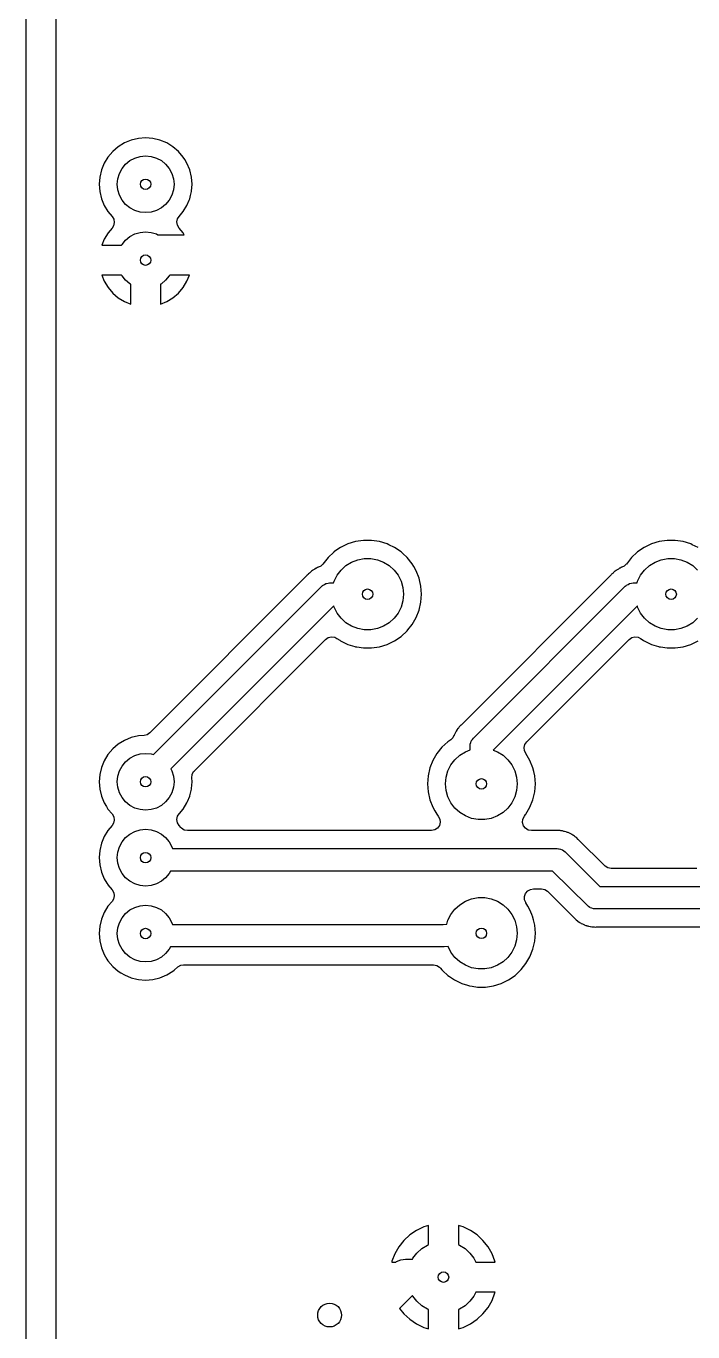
# Model space of a CAD drawing. Extents: x 0.79 to 9.84, y -6.5 to -0.79.
# Drawn here: x 0.787 to 1.666, y -3.56 to -1.839 of the extents above; entities that cross this region are included whole.
import ezdxf

# ---------------------------------------------------------------- set-up
doc = ezdxf.new("R2010")
doc.units = 0
doc.header["$MEASUREMENT"] = 0
doc.layers.add('BLACK', color=7, linetype='CONTINUOUS')

msp = doc.modelspace()

# ---------------------------------------------------------------- linework, layer by layer
at = {"layer": 'BLACK', "linetype": 'CONTINUOUS'}
for p, q in [((0.7874, -6.4961), (0.7874, -0.7874)), ((0.8268, -1.9374), (0.8268, -1.6874)), ((0.8268, -2.0472), (0.8268, -1.9374)), ((0.9171, -1.9927), (0.9089, -1.9977)), ((0.926, -1.989), (0.9171, -1.9927)), ((0.9353, -1.9868), (0.926, -1.989)), ((0.926, -1.989), (0.926, -1.989)), ((0.9449, -1.986), (0.9353, -1.9868)), ((0.9353, -1.9868), (0.9353, -1.9868)), ((0.9545, -1.9868), (0.9449, -1.986)), ((0.9449, -1.986), (0.9449, -1.986)), ((0.9638, -1.989), (0.9545, -1.9868)), ((0.9545, -1.9868), (0.9545, -1.9868)), ((0.9727, -1.9927), (0.9638, -1.989)), ((0.9794, -1.9968), (0.9727, -1.9927)), ((0.8953, -2.0113), (0.8903, -2.0194)), ((0.9016, -2.0039), (0.8953, -2.0113)), ((0.9089, -1.9977), (0.9016, -2.0039)), ((0.9241, -2.0161), (0.9306, -2.0127)), ((0.9306, -2.0127), (0.9376, -2.0106)), ((0.9376, -2.0106), (0.9449, -2.0098)), ((0.9449, -2.0098), (0.9522, -2.0106)), ((0.9522, -2.0106), (0.9592, -2.0127)), ((0.9592, -2.0127), (0.9657, -2.0161)), ((0.9809, -1.9977), (0.9794, -1.9968)), ((0.9882, -2.0039), (0.9809, -1.9977)), ((0.9944, -2.0113), (0.9882, -2.0039)), ((0.9965, -2.0147), (0.9944, -2.0113)), ((0.8866, -2.0283), (0.8844, -2.0377)), ((0.8903, -2.0194), (0.8866, -2.0283)), ((0.8866, -2.0283), (0.8866, -2.0283)), ((0.9103, -2.0329), (0.9138, -2.0265)), ((0.9138, -2.0265), (0.9184, -2.0208)), ((0.9184, -2.0208), (0.9241, -2.0161)), ((0.9657, -2.0161), (0.9713, -2.0208)), ((0.9713, -2.0208), (0.976, -2.0265)), ((0.976, -2.0265), (0.9794, -2.0329)), ((0.9994, -2.0194), (0.9965, -2.0147)), ((1.0031, -2.0283), (0.9994, -2.0194)), ((1.0054, -2.0377), (1.0031, -2.0283)), ((1.0031, -2.0283), (1.0031, -2.0283)), ((0.8268, -2.1669), (0.8268, -2.0472)), ((0.8844, -2.0377), (0.8836, -2.0472)), ((0.8836, -2.0472), (0.8836, -2.0472)), ((0.8836, -2.0472), (0.8844, -2.0568)), ((0.8844, -2.0377), (0.8844, -2.0377)), ((0.9075, -2.0472), (0.9082, -2.0399)), ((0.9082, -2.0545), (0.9075, -2.0472)), ((0.9082, -2.0399), (0.9103, -2.0329)), ((0.9794, -2.0329), (0.9816, -2.0399)), ((0.9816, -2.0399), (0.9823, -2.0472)), ((0.9823, -2.0472), (0.9816, -2.0545)), ((1.0061, -2.0472), (1.0054, -2.0377)), ((1.0054, -2.0377), (1.0054, -2.0377)), ((1.0054, -2.0562), (1.0061, -2.0472)), ((1.0061, -2.0472), (1.0061, -2.0472)), ((0.8844, -2.0568), (0.8844, -2.0568)), ((0.8844, -2.0568), (0.8866, -2.0662)), ((0.9103, -2.0616), (0.9082, -2.0545)), ((0.9138, -2.068), (0.9103, -2.0616)), ((0.9794, -2.0616), (0.976, -2.068)), ((0.9816, -2.0545), (0.9794, -2.0616)), ((1.0031, -2.0662), (1.0041, -2.062)), ((1.0041, -2.062), (1.0054, -2.0568)), ((1.0054, -2.0568), (1.0054, -2.0562)), ((0.8866, -2.0662), (0.8866, -2.0662)), ((0.8866, -2.0662), (0.8903, -2.075)), ((0.8903, -2.075), (0.8953, -2.0832)), ((0.9184, -2.0737), (0.9138, -2.068)), ((0.9241, -2.0783), (0.9184, -2.0737)), ((0.9306, -2.0818), (0.9241, -2.0783)), ((0.9376, -2.0839), (0.9306, -2.0818)), ((0.9592, -2.0818), (0.9522, -2.0839)), ((0.9657, -2.0783), (0.9592, -2.0818)), ((0.9713, -2.0737), (0.9657, -2.0783)), ((0.976, -2.068), (0.9713, -2.0737)), ((0.9944, -2.0832), (0.9994, -2.075)), ((0.9994, -2.075), (1.0023, -2.0681)), ((1.0023, -2.0681), (1.0031, -2.0662)), ((1.0031, -2.0662), (1.0031, -2.0662)), ((0.8953, -2.0832), (0.8953, -2.0832)), ((0.8953, -2.0832), (0.9008, -2.0896)), ((0.9008, -2.0896), (0.9029, -2.0934)), ((0.9036, -2.0976), (0.9027, -2.1019)), ((0.9029, -2.0934), (0.9036, -2.0976)), ((0.9449, -2.0846), (0.9376, -2.0839)), ((0.9522, -2.0839), (0.9449, -2.0846)), ((0.9862, -2.0969), (0.9871, -2.0927)), ((0.9868, -2.1012), (0.9862, -2.0969)), ((0.9871, -2.0927), (0.989, -2.0896)), ((0.989, -2.0896), (0.9909, -2.0874)), ((0.9909, -2.0874), (0.9944, -2.0832)), ((0.8954, -2.1113), (0.8903, -2.1195)), ((0.9008, -2.1049), (0.8954, -2.1113)), ((0.9027, -2.1019), (0.9008, -2.1049)), ((0.9184, -2.1208), (0.9241, -2.1161)), ((0.9241, -2.1161), (0.9306, -2.1127)), ((0.9306, -2.1127), (0.9376, -2.1106)), ((0.9376, -2.1106), (0.9449, -2.1098)), ((0.9449, -2.1098), (0.9522, -2.1106)), ((0.9522, -2.1106), (0.9592, -2.1127)), ((0.9592, -2.1127), (0.9612, -2.1138)), ((0.9612, -2.1138), (0.9959, -2.1138)), ((0.989, -2.1049), (0.9868, -2.1012)), ((0.9944, -2.1113), (0.989, -2.1049)), ((0.9959, -2.1138), (0.9944, -2.1113)), ((0.8903, -2.1195), (0.887, -2.1276)), ((0.887, -2.1276), (0.9132, -2.1276)), ((0.8903, -2.1195), (0.8903, -2.1195)), ((0.9132, -2.1276), (0.9138, -2.1265)), ((0.9138, -2.1265), (0.9184, -2.1208)), ((0.8268, -2.3374), (0.8268, -2.1669)), ((0.9132, -2.1669), (0.887, -2.1669)), ((0.887, -2.1669), (0.8903, -2.175)), ((0.9138, -2.168), (0.9132, -2.1669)), ((0.9184, -2.1737), (0.9138, -2.168)), ((0.976, -2.168), (0.9713, -2.1737)), ((0.9766, -2.1669), (0.976, -2.168)), ((1.0028, -2.1669), (0.9766, -2.1669)), ((0.9994, -2.175), (1.0028, -2.1669)), ((0.8903, -2.175), (0.8903, -2.175)), ((0.8903, -2.175), (0.8954, -2.1832)), ((0.8954, -2.1832), (0.9016, -2.1905)), ((0.9241, -2.1783), (0.9184, -2.1737)), ((0.9252, -2.1789), (0.9241, -2.1783)), ((0.9252, -2.2051), (0.9252, -2.1789)), ((0.9657, -2.1783), (0.9646, -2.1789)), ((0.9646, -2.1789), (0.9646, -2.2051)), ((0.9713, -2.1737), (0.9657, -2.1783)), ((0.9882, -2.1905), (0.9944, -2.1832)), ((0.9944, -2.1832), (0.9994, -2.175)), ((0.9994, -2.175), (0.9994, -2.175)), ((0.9016, -2.1905), (0.9016, -2.1905)), ((0.9016, -2.1905), (0.9089, -2.1968)), ((0.9089, -2.1968), (0.9171, -2.2018)), ((0.9171, -2.2018), (0.9171, -2.2018)), ((0.9171, -2.2018), (0.9252, -2.2051)), ((0.9646, -2.2051), (0.9727, -2.2018)), ((0.9727, -2.2018), (0.9809, -2.1968)), ((0.9727, -2.2018), (0.9727, -2.2018)), ((0.9809, -2.1968), (0.9882, -2.1905)), ((0.9882, -2.1905), (0.9882, -2.1905)), ((0.8268, -3.0346), (0.8268, -2.3374)), ((1.2019, -2.5258), (1.1931, -2.5318)), ((1.2114, -2.5212), (1.2019, -2.5258)), ((1.2019, -2.5258), (1.2019, -2.5258)), ((1.2216, -2.5181), (1.2114, -2.5212)), ((1.2114, -2.5212), (1.2114, -2.5212)), ((1.2321, -2.5165), (1.2216, -2.5181)), ((1.2216, -2.5181), (1.2216, -2.5181)), ((1.2427, -2.5165), (1.2321, -2.5165)), ((1.2321, -2.5165), (1.2321, -2.5165)), ((1.2532, -2.5181), (1.2427, -2.5165)), ((1.2427, -2.5165), (1.2427, -2.5165)), ((1.2634, -2.5212), (1.2532, -2.5181)), ((1.2532, -2.5181), (1.2532, -2.5181)), ((1.2653, -2.5222), (1.2634, -2.5212)), ((1.2634, -2.5212), (1.2634, -2.5212)), ((1.2634, -2.5212), (1.2634, -2.5212)), ((1.2634, -2.5212), (1.2634, -2.5212)), ((1.2729, -2.5258), (1.2653, -2.5222)), ((1.2817, -2.5318), (1.2729, -2.5258)), ((1.6019, -2.5258), (1.5931, -2.5318)), ((1.6114, -2.5212), (1.6019, -2.5258)), ((1.6019, -2.5258), (1.6019, -2.5258)), ((1.6216, -2.5181), (1.6114, -2.5212)), ((1.6114, -2.5212), (1.6114, -2.5212)), ((1.6321, -2.5165), (1.6216, -2.5181)), ((1.6216, -2.5181), (1.6216, -2.5181)), ((1.6427, -2.5165), (1.6321, -2.5165)), ((1.6321, -2.5165), (1.6321, -2.5165)), ((1.6532, -2.5181), (1.6427, -2.5165)), ((1.6427, -2.5165), (1.6427, -2.5165)), ((1.6634, -2.5212), (1.6532, -2.5181)), ((1.6532, -2.5181), (1.6532, -2.5181)), ((1.6653, -2.5222), (1.6634, -2.5212)), ((1.6634, -2.5212), (1.6634, -2.5212)), ((1.6634, -2.5212), (1.6634, -2.5212)), ((1.6634, -2.5212), (1.6634, -2.5212)), ((1.6729, -2.5258), (1.6653, -2.5222)), ((1.1853, -2.5391), (1.1784, -2.5477)), ((1.1928, -2.5321), (1.1853, -2.5391)), ((1.1931, -2.5318), (1.1928, -2.5321)), ((1.1931, -2.5318), (1.1931, -2.5318)), ((1.1931, -2.5318), (1.1931, -2.5318)), ((1.2089, -2.5497), (1.2163, -2.5451)), ((1.2163, -2.5451), (1.2245, -2.542)), ((1.2245, -2.542), (1.233, -2.5404)), ((1.233, -2.5404), (1.2418, -2.5404)), ((1.2418, -2.5404), (1.2503, -2.542)), ((1.2503, -2.542), (1.2585, -2.5451)), ((1.2585, -2.5451), (1.2659, -2.5497)), ((1.2837, -2.5337), (1.2817, -2.5318)), ((1.2817, -2.5318), (1.2817, -2.5318)), ((1.2895, -2.5391), (1.2837, -2.5337)), ((1.2961, -2.5474), (1.2895, -2.5391)), ((1.5853, -2.5391), (1.5784, -2.5477)), ((1.5928, -2.5321), (1.5853, -2.5391)), ((1.5931, -2.5318), (1.5928, -2.5321)), ((1.5931, -2.5318), (1.5931, -2.5318)), ((1.5931, -2.5318), (1.5931, -2.5318)), ((1.6089, -2.5497), (1.6163, -2.5451)), ((1.6163, -2.5451), (1.6245, -2.542)), ((1.6245, -2.542), (1.633, -2.5404)), ((1.633, -2.5404), (1.6418, -2.5404)), ((1.6418, -2.5404), (1.6503, -2.542)), ((1.6503, -2.542), (1.6585, -2.5451)), ((1.6585, -2.5451), (1.6659, -2.5497)), ((1.158, -2.5625), (0.9503, -2.7702)), ((1.159, -2.5614), (1.158, -2.5625)), ((1.1594, -2.5608), (1.159, -2.5614)), ((1.1609, -2.5595), (1.1594, -2.5608)), ((1.1594, -2.5608), (1.1594, -2.5608)), ((1.1616, -2.5589), (1.1609, -2.5595)), ((1.163, -2.5575), (1.1616, -2.5589)), ((1.1636, -2.5571), (1.163, -2.5575)), ((1.1648, -2.5562), (1.1636, -2.5571)), ((1.1653, -2.5557), (1.1648, -2.5562)), ((1.1671, -2.5547), (1.1653, -2.5557)), ((1.1653, -2.5557), (1.1653, -2.5557)), ((1.1679, -2.5543), (1.1671, -2.5547)), ((1.1695, -2.5532), (1.1679, -2.5543)), ((1.1702, -2.5529), (1.1695, -2.5532)), ((1.1695, -2.5532), (1.1695, -2.5532)), ((1.1715, -2.5523), (1.1702, -2.5529)), ((1.1722, -2.5519), (1.1715, -2.5523)), ((1.1726, -2.5518), (1.1722, -2.5519)), ((1.1722, -2.5519), (1.1722, -2.5519)), ((1.1757, -2.5503), (1.1726, -2.5518)), ((1.1783, -2.5477), (1.1757, -2.5503)), ((1.1784, -2.5477), (1.1783, -2.5477)), ((1.1933, -2.5703), (1.1972, -2.5625)), ((1.1972, -2.5625), (1.2025, -2.5556)), ((1.2025, -2.5556), (1.2089, -2.5497)), ((1.2659, -2.5497), (1.2723, -2.5556)), ((1.2723, -2.5556), (1.2776, -2.5625)), ((1.2776, -2.5625), (1.2815, -2.5703)), ((1.2983, -2.551), (1.2961, -2.5474)), ((1.2961, -2.5474), (1.2961, -2.5474)), ((1.2961, -2.5474), (1.2961, -2.5474)), ((1.3014, -2.5566), (1.2983, -2.551)), ((1.3053, -2.5664), (1.3014, -2.5566)), ((1.3014, -2.5566), (1.3014, -2.5566)), ((1.558, -2.5625), (1.3607, -2.7598)), ((1.559, -2.5614), (1.558, -2.5625)), ((1.5594, -2.5608), (1.559, -2.5614)), ((1.5609, -2.5595), (1.5594, -2.5608)), ((1.5594, -2.5608), (1.5594, -2.5608)), ((1.5616, -2.5589), (1.5609, -2.5595)), ((1.563, -2.5575), (1.5616, -2.5589)), ((1.5636, -2.5571), (1.563, -2.5575)), ((1.563, -2.5575), (1.563, -2.5575)), ((1.5648, -2.5562), (1.5636, -2.5571)), ((1.5653, -2.5557), (1.5648, -2.5562)), ((1.5671, -2.5547), (1.5653, -2.5557)), ((1.5679, -2.5543), (1.5671, -2.5547)), ((1.5695, -2.5532), (1.5679, -2.5543)), ((1.5702, -2.5529), (1.5695, -2.5532)), ((1.5715, -2.5523), (1.5702, -2.5529)), ((1.5722, -2.5519), (1.5715, -2.5523)), ((1.5726, -2.5518), (1.5722, -2.5519)), ((1.5722, -2.5519), (1.5722, -2.5519)), ((1.5757, -2.5503), (1.5726, -2.5518)), ((1.5783, -2.5477), (1.5757, -2.5503)), ((1.5784, -2.5477), (1.5783, -2.5477)), ((1.5933, -2.5703), (1.5972, -2.5625)), ((1.5972, -2.5625), (1.6025, -2.5556)), ((1.6025, -2.5556), (1.6089, -2.5497)), ((1.6659, -2.5497), (1.6723, -2.5556)), ((0.9551, -2.7988), (1.177, -2.577)), ((1.177, -2.577), (1.1781, -2.576)), ((1.1781, -2.576), (1.1783, -2.5758)), ((1.1783, -2.5758), (1.1785, -2.5757)), ((1.1785, -2.5757), (1.1788, -2.5754)), ((1.1788, -2.5754), (1.1807, -2.5745)), ((1.1807, -2.5745), (1.1826, -2.5734)), ((1.1826, -2.5734), (1.1829, -2.5734)), ((1.1829, -2.5734), (1.1832, -2.5733)), ((1.1832, -2.5733), (1.1853, -2.573)), ((1.1853, -2.573), (1.1874, -2.5726)), ((1.1874, -2.5726), (1.1927, -2.5726)), ((1.1927, -2.5726), (1.1933, -2.5703)), ((1.2815, -2.5703), (1.2838, -2.5787)), ((1.2838, -2.5787), (1.2846, -2.5874)), ((1.3058, -2.5687), (1.3053, -2.5664)), ((1.3077, -2.5768), (1.3058, -2.5687)), ((1.3085, -2.5874), (1.3077, -2.5768)), ((1.377, -2.777), (1.577, -2.577)), ((1.577, -2.577), (1.5781, -2.576)), ((1.5781, -2.576), (1.5783, -2.5758)), ((1.5783, -2.5758), (1.5785, -2.5757)), ((1.5785, -2.5757), (1.5788, -2.5754)), ((1.5788, -2.5754), (1.5807, -2.5745)), ((1.5807, -2.5745), (1.5826, -2.5734)), ((1.5826, -2.5734), (1.5829, -2.5734)), ((1.5829, -2.5734), (1.5832, -2.5733)), ((1.5832, -2.5733), (1.5853, -2.573)), ((1.5853, -2.573), (1.5874, -2.5726)), ((1.5874, -2.5726), (1.5927, -2.5726)), ((1.5927, -2.5726), (1.5933, -2.5703)), ((1.2838, -2.5961), (1.2815, -2.6045)), ((1.2846, -2.5874), (1.2838, -2.5961)), ((1.3053, -2.6084), (1.3077, -2.598)), ((1.3077, -2.598), (1.3085, -2.5874)), ((1.1929, -2.6028), (0.978, -2.8177)), ((1.1933, -2.6045), (1.1929, -2.6028)), ((1.1972, -2.6123), (1.1933, -2.6045)), ((1.2025, -2.6192), (1.1972, -2.6123)), ((1.2776, -2.6123), (1.2723, -2.6192)), ((1.2815, -2.6045), (1.2776, -2.6123)), ((1.3014, -2.6182), (1.3053, -2.6084)), ((1.5929, -2.6028), (1.4028, -2.7929)), ((1.5933, -2.6045), (1.5929, -2.6028)), ((1.5972, -2.6123), (1.5933, -2.6045)), ((1.6025, -2.6192), (1.5972, -2.6123)), ((1.2089, -2.6251), (1.2025, -2.6192)), ((1.2163, -2.6297), (1.2089, -2.6251)), ((1.2245, -2.6328), (1.2163, -2.6297)), ((1.2585, -2.6297), (1.2503, -2.6328)), ((1.2659, -2.6251), (1.2585, -2.6297)), ((1.2723, -2.6192), (1.2659, -2.6251)), ((1.2906, -2.6344), (1.2961, -2.6274)), ((1.2961, -2.6274), (1.3014, -2.6182)), ((1.2961, -2.6274), (1.2961, -2.6274)), ((1.2961, -2.6274), (1.2961, -2.6274)), ((1.6089, -2.6251), (1.6025, -2.6192)), ((1.6163, -2.6297), (1.6089, -2.6251)), ((1.6245, -2.6328), (1.6163, -2.6297)), ((1.6585, -2.6297), (1.6503, -2.6328)), ((1.6659, -2.6251), (1.6585, -2.6297)), ((1.6723, -2.6192), (1.6659, -2.6251)), ((1.0091, -2.82), (1.1821, -2.6471)), ((1.1821, -2.6471), (1.1856, -2.6446)), ((1.1856, -2.6446), (1.1898, -2.6436)), ((1.1898, -2.6436), (1.1941, -2.6442)), ((1.1941, -2.6442), (1.197, -2.6457)), ((1.197, -2.6457), (1.2007, -2.6482)), ((1.2007, -2.6482), (1.2019, -2.649)), ((1.2019, -2.649), (1.2114, -2.6536)), ((1.233, -2.6344), (1.2245, -2.6328)), ((1.2418, -2.6344), (1.233, -2.6344)), ((1.2503, -2.6328), (1.2418, -2.6344)), ((1.2634, -2.6536), (1.2729, -2.649)), ((1.2729, -2.649), (1.2817, -2.643)), ((1.2817, -2.643), (1.2895, -2.6358)), ((1.2895, -2.6358), (1.2906, -2.6344)), ((1.4472, -2.7819), (1.5821, -2.6471)), ((1.5821, -2.6471), (1.5856, -2.6446)), ((1.5856, -2.6446), (1.5898, -2.6436)), ((1.5898, -2.6436), (1.5941, -2.6442)), ((1.5941, -2.6442), (1.597, -2.6457)), ((1.597, -2.6457), (1.6007, -2.6482)), ((1.6007, -2.6482), (1.6019, -2.649)), ((1.6019, -2.649), (1.6114, -2.6536)), ((1.633, -2.6344), (1.6245, -2.6328)), ((1.6418, -2.6344), (1.633, -2.6344)), ((1.6503, -2.6328), (1.6418, -2.6344)), ((1.6634, -2.6536), (1.6729, -2.649)), ((1.2114, -2.6536), (1.2114, -2.6536)), ((1.2114, -2.6536), (1.2114, -2.6536)), ((1.2114, -2.6536), (1.2207, -2.6564)), ((1.2207, -2.6564), (1.2216, -2.6567)), ((1.2216, -2.6567), (1.2216, -2.6567)), ((1.2216, -2.6567), (1.2216, -2.6567)), ((1.2216, -2.6567), (1.2233, -2.657)), ((1.2233, -2.657), (1.2321, -2.6583)), ((1.2321, -2.6583), (1.2321, -2.6583)), ((1.2321, -2.6583), (1.2321, -2.6583)), ((1.2321, -2.6583), (1.2427, -2.6583)), ((1.2427, -2.6583), (1.2532, -2.6567)), ((1.2427, -2.6583), (1.2427, -2.6583)), ((1.2532, -2.6567), (1.2634, -2.6536)), ((1.6114, -2.6536), (1.6114, -2.6536)), ((1.6114, -2.6536), (1.6114, -2.6536)), ((1.6114, -2.6536), (1.6207, -2.6564)), ((1.6207, -2.6564), (1.6216, -2.6567)), ((1.6216, -2.6567), (1.6216, -2.6567)), ((1.6216, -2.6567), (1.6216, -2.6567)), ((1.6216, -2.6567), (1.6233, -2.657)), ((1.6233, -2.657), (1.6321, -2.6583)), ((1.6321, -2.6583), (1.6321, -2.6583)), ((1.6321, -2.6583), (1.6321, -2.6583)), ((1.6321, -2.6583), (1.6427, -2.6583)), ((1.6427, -2.6583), (1.6532, -2.6567)), ((1.6427, -2.6583), (1.6427, -2.6583)), ((1.6532, -2.6567), (1.6634, -2.6536)), ((0.9503, -2.7702), (0.9468, -2.7726)), ((1.3536, -2.7687), (1.3529, -2.7705)), ((1.3541, -2.7681), (1.3536, -2.7687)), ((1.3536, -2.7687), (1.3536, -2.7687)), ((1.3548, -2.7668), (1.3541, -2.7681)), ((1.3552, -2.7662), (1.3548, -2.7668)), ((1.3564, -2.7646), (1.3552, -2.7662)), ((1.3552, -2.7662), (1.3552, -2.7662)), ((1.357, -2.7639), (1.3564, -2.7646)), ((1.3581, -2.7623), (1.357, -2.7639)), ((1.3605, -2.76), (1.3581, -2.7623)), ((1.3607, -2.7598), (1.3605, -2.76)), ((0.9089, -2.7851), (0.9016, -2.7913)), ((0.9171, -2.7801), (0.9089, -2.7851)), ((0.926, -2.7764), (0.9171, -2.7801)), ((0.9353, -2.7742), (0.926, -2.7764)), ((0.926, -2.7764), (0.926, -2.7764)), ((0.9429, -2.7736), (0.9353, -2.7742)), ((0.9353, -2.7742), (0.9353, -2.7742)), ((0.9468, -2.7726), (0.9429, -2.7736)), ((1.3431, -2.7818), (1.3353, -2.7891)), ((1.347, -2.7792), (1.3431, -2.7818)), ((1.3497, -2.7765), (1.347, -2.7792)), ((1.3512, -2.7736), (1.3497, -2.7765)), ((1.3513, -2.7736), (1.3512, -2.7736)), ((1.3516, -2.7731), (1.3513, -2.7736)), ((1.3525, -2.7713), (1.3516, -2.7731)), ((1.3529, -2.7705), (1.3525, -2.7713)), ((1.3726, -2.7874), (1.3728, -2.7859)), ((1.3726, -2.7927), (1.3726, -2.7874)), ((1.3728, -2.785), (1.3735, -2.783)), ((1.3728, -2.7854), (1.3728, -2.785)), ((1.3728, -2.7856), (1.3728, -2.7854)), ((1.3728, -2.7859), (1.3728, -2.7856)), ((1.3735, -2.783), (1.3741, -2.7809)), ((1.3741, -2.7809), (1.3743, -2.7807)), ((1.3743, -2.7807), (1.3744, -2.7804)), ((1.3744, -2.7804), (1.3757, -2.7787)), ((1.3757, -2.7787), (1.377, -2.777)), ((1.4438, -2.7895), (1.4448, -2.7853)), ((1.4448, -2.7853), (1.4472, -2.7819)), ((0.8953, -2.7987), (0.8903, -2.8068)), ((0.9016, -2.7913), (0.8953, -2.7987)), ((0.9184, -2.8082), (0.9241, -2.8035)), ((0.9241, -2.8035), (0.9306, -2.8001)), ((0.9306, -2.8001), (0.9376, -2.798)), ((0.9376, -2.798), (0.9449, -2.7972)), ((0.9449, -2.7972), (0.9522, -2.798)), ((0.9522, -2.798), (0.9551, -2.7988)), ((1.3287, -2.7974), (1.3234, -2.8066)), ((1.3353, -2.7891), (1.3287, -2.7974)), ((1.3525, -2.8056), (1.3589, -2.7997)), ((1.3589, -2.7997), (1.3663, -2.7951)), ((1.3663, -2.7951), (1.3726, -2.7927)), ((1.4028, -2.7929), (1.4085, -2.7951)), ((1.4085, -2.7951), (1.4159, -2.7997)), ((1.4159, -2.7997), (1.4223, -2.8056)), ((1.4443, -2.7938), (1.4438, -2.7895)), ((1.446, -2.7969), (1.4443, -2.7938)), ((1.4459, -2.797), (1.446, -2.7969)), ((1.4461, -2.7974), (1.4459, -2.797)), ((1.4514, -2.8066), (1.4461, -2.7974)), ((0.8866, -2.8157), (0.8844, -2.8251)), ((0.8903, -2.8068), (0.8866, -2.8157)), ((0.8866, -2.8157), (0.8866, -2.8157)), ((0.9082, -2.8273), (0.9103, -2.8203)), ((0.9103, -2.8203), (0.9138, -2.8139)), ((0.9138, -2.8139), (0.9184, -2.8082)), ((0.978, -2.8177), (0.9794, -2.8203)), ((0.9794, -2.8203), (0.9816, -2.8273)), ((1.0061, -2.825), (1.0081, -2.8211)), ((1.0081, -2.8211), (1.0091, -2.82)), ((1.3195, -2.8164), (1.3171, -2.8268)), ((1.3234, -2.8066), (1.3195, -2.8164)), ((1.3234, -2.8066), (1.3234, -2.8066)), ((1.341, -2.8287), (1.3433, -2.8203)), ((1.3433, -2.8203), (1.3472, -2.8125)), ((1.3472, -2.8125), (1.3525, -2.8056)), ((1.4223, -2.8056), (1.4276, -2.8125)), ((1.4276, -2.8125), (1.4315, -2.8203)), ((1.4315, -2.8203), (1.4338, -2.8287)), ((1.4553, -2.8164), (1.4514, -2.8066)), ((1.4514, -2.8066), (1.4514, -2.8066)), ((1.4564, -2.8209), (1.4553, -2.8164)), ((1.4577, -2.8268), (1.4564, -2.8209)), ((0.8844, -2.8251), (0.8836, -2.8346)), ((0.8836, -2.8346), (0.8836, -2.8346)), ((0.8836, -2.8346), (0.8844, -2.8442)), ((0.8844, -2.8251), (0.8844, -2.8251)), ((0.9075, -2.8346), (0.9082, -2.8273)), ((0.9082, -2.8419), (0.9075, -2.8346)), ((0.9816, -2.8273), (0.9823, -2.8346)), ((0.9823, -2.8346), (0.9816, -2.8419)), ((1.0054, -2.8434), (1.0061, -2.8346)), ((1.0057, -2.8293), (1.0061, -2.825)), ((1.0061, -2.8346), (1.0057, -2.8293)), ((1.0061, -2.8346), (1.0061, -2.8346)), ((1.3171, -2.8268), (1.3163, -2.8374)), ((1.3163, -2.8374), (1.3171, -2.848)), ((1.3402, -2.8374), (1.341, -2.8287)), ((1.341, -2.8461), (1.3402, -2.8374)), ((1.4338, -2.8287), (1.4346, -2.8374)), ((1.4346, -2.8374), (1.4338, -2.8461)), ((1.4585, -2.8374), (1.4577, -2.8268)), ((1.4577, -2.848), (1.4585, -2.8374)), ((0.8844, -2.8442), (0.8844, -2.8442)), ((0.8844, -2.8442), (0.8866, -2.8536)), ((0.8866, -2.8536), (0.8866, -2.8536)), ((0.8866, -2.8536), (0.8903, -2.8624)), ((0.9103, -2.849), (0.9082, -2.8419)), ((0.9138, -2.8554), (0.9103, -2.849)), ((0.9184, -2.8611), (0.9138, -2.8554)), ((0.976, -2.8554), (0.9713, -2.8611)), ((0.9794, -2.849), (0.976, -2.8554)), ((0.9816, -2.8419), (0.9794, -2.849)), ((1.0001, -2.8608), (1.0031, -2.8536)), ((1.0031, -2.8536), (1.0032, -2.8533)), ((1.0031, -2.8536), (1.0031, -2.8536)), ((1.0032, -2.8533), (1.0054, -2.8442)), ((1.0054, -2.8442), (1.0054, -2.8434)), ((1.3171, -2.848), (1.3195, -2.8584)), ((1.3433, -2.8545), (1.341, -2.8461)), ((1.3472, -2.8623), (1.3433, -2.8545)), ((1.4315, -2.8545), (1.4276, -2.8623)), ((1.4338, -2.8461), (1.4315, -2.8545)), ((1.4553, -2.8584), (1.4577, -2.848)), ((0.8903, -2.8624), (0.8933, -2.8673)), ((0.8933, -2.8673), (0.8953, -2.8705)), ((0.8953, -2.8705), (0.8953, -2.8706)), ((0.8953, -2.8706), (0.8953, -2.8706)), ((0.8953, -2.8706), (0.9008, -2.877)), ((0.9241, -2.8657), (0.9184, -2.8611)), ((0.9306, -2.8692), (0.9241, -2.8657)), ((0.9376, -2.8713), (0.9306, -2.8692)), ((0.9449, -2.872), (0.9376, -2.8713)), ((0.9522, -2.8713), (0.9449, -2.872)), ((0.9592, -2.8692), (0.9522, -2.8713)), ((0.9657, -2.8657), (0.9592, -2.8692)), ((0.9713, -2.8611), (0.9657, -2.8657)), ((0.9894, -2.8765), (0.9944, -2.8706)), ((0.9944, -2.8706), (0.9994, -2.8624)), ((0.9994, -2.8624), (1.0001, -2.8608)), ((1.3195, -2.8584), (1.3234, -2.8682)), ((1.3234, -2.8682), (1.3234, -2.8682)), ((1.3234, -2.8682), (1.326, -2.8729)), ((1.326, -2.8729), (1.3287, -2.8774)), ((1.3525, -2.8692), (1.3472, -2.8623)), ((1.3589, -2.8751), (1.3525, -2.8692)), ((1.4223, -2.8692), (1.4159, -2.8751)), ((1.4276, -2.8623), (1.4223, -2.8692)), ((1.4461, -2.8774), (1.4514, -2.8682)), ((1.4514, -2.8682), (1.4553, -2.8584)), ((0.9008, -2.877), (0.9029, -2.8808)), ((0.9027, -2.8893), (0.9008, -2.8923)), ((0.9036, -2.885), (0.9027, -2.8893)), ((0.9029, -2.8808), (0.9036, -2.885)), ((0.9862, -2.8843), (0.9871, -2.88)), ((0.9868, -2.8885), (0.9862, -2.8843)), ((0.989, -2.8923), (0.9868, -2.8885)), ((0.9871, -2.88), (0.989, -2.877)), ((0.989, -2.877), (0.9894, -2.8765)), ((1.3287, -2.8774), (1.3287, -2.8774)), ((1.3287, -2.8774), (1.3287, -2.8774)), ((1.3287, -2.8774), (1.3306, -2.8799)), ((1.3306, -2.8799), (1.3326, -2.8837)), ((1.3332, -2.888), (1.3321, -2.8922)), ((1.3326, -2.8837), (1.3332, -2.888)), ((1.3663, -2.8797), (1.3589, -2.8751)), ((1.3745, -2.8828), (1.3663, -2.8797)), ((1.383, -2.8844), (1.3745, -2.8828)), ((1.3918, -2.8844), (1.383, -2.8844)), ((1.4003, -2.8828), (1.3918, -2.8844)), ((1.4085, -2.8797), (1.4003, -2.8828)), ((1.4159, -2.8751), (1.4085, -2.8797)), ((1.4417, -2.8883), (1.4421, -2.884)), ((1.4429, -2.8925), (1.4417, -2.8883)), ((1.4421, -2.884), (1.444, -2.8801)), ((1.444, -2.8801), (1.4442, -2.8799)), ((1.4442, -2.8799), (1.4457, -2.8779)), ((1.4457, -2.8779), (1.4461, -2.8774)), ((0.8903, -2.9068), (0.8866, -2.9157)), ((0.8953, -2.8987), (0.8903, -2.9068)), ((0.9008, -2.8923), (0.8953, -2.8987)), ((0.8953, -2.8987), (0.8953, -2.8987)), ((0.9184, -2.9082), (0.9241, -2.9035)), ((0.9241, -2.9035), (0.9306, -2.9001)), ((0.9306, -2.9001), (0.9376, -2.898)), ((0.9376, -2.898), (0.9449, -2.8972)), ((0.9449, -2.8972), (0.9522, -2.898)), ((0.9522, -2.898), (0.9592, -2.9001)), ((0.9592, -2.9001), (0.9657, -2.9035)), ((0.9657, -2.9035), (0.9713, -2.9082)), ((0.9912, -2.8949), (0.989, -2.8923)), ((0.9922, -2.8959), (0.9912, -2.8949)), ((0.9959, -2.8982), (0.9922, -2.8959)), ((1.0001, -2.899), (0.9959, -2.8982)), ((1.3214, -2.899), (1.0001, -2.899)), ((1.3217, -2.899), (1.3214, -2.899)), ((1.326, -2.8981), (1.3217, -2.899)), ((1.3296, -2.8957), (1.326, -2.8981)), ((1.3321, -2.8922), (1.3296, -2.8957)), ((1.4455, -2.8959), (1.4429, -2.8925)), ((1.4491, -2.8982), (1.4455, -2.8959)), ((1.4534, -2.899), (1.4491, -2.8982)), ((1.4842, -2.899), (1.4534, -2.899)), ((1.4857, -2.8989), (1.4842, -2.899)), ((1.4861, -2.8989), (1.4857, -2.8989)), ((1.4864, -2.8988), (1.4861, -2.8989)), ((1.4872, -2.8989), (1.4864, -2.8988)), ((1.4864, -2.8988), (1.4864, -2.8988)), ((1.4884, -2.899), (1.4872, -2.8989)), ((1.4893, -2.899), (1.4884, -2.899)), ((1.4913, -2.899), (1.4893, -2.899)), ((1.492, -2.8991), (1.4913, -2.899)), ((1.4913, -2.899), (1.4913, -2.899)), ((1.4935, -2.8993), (1.492, -2.8991)), ((1.4942, -2.8994), (1.4935, -2.8993)), ((1.4961, -2.9), (1.4942, -2.8994)), ((1.4942, -2.8994), (1.4942, -2.8994)), ((1.497, -2.9002), (1.4961, -2.9)), ((1.499, -2.9006), (1.497, -2.9002)), ((1.4996, -2.9009), (1.499, -2.9006)), ((1.499, -2.9006), (1.499, -2.9006)), ((1.499, -2.9006), (1.499, -2.9006)), ((1.501, -2.9014), (1.4996, -2.9009)), ((1.5017, -2.9016), (1.501, -2.9014)), ((1.5035, -2.9025), (1.5017, -2.9016)), ((1.5017, -2.9016), (1.5017, -2.9016)), ((1.5043, -2.9029), (1.5035, -2.9025)), ((1.5061, -2.9036), (1.5043, -2.9029)), ((1.5067, -2.9041), (1.5061, -2.9036)), ((1.5061, -2.9036), (1.5061, -2.9036)), ((1.508, -2.9048), (1.5067, -2.9041)), ((1.5086, -2.9052), (1.508, -2.9048)), ((1.5102, -2.9064), (1.5086, -2.9052)), ((1.5086, -2.9052), (1.5086, -2.9052)), ((1.5109, -2.907), (1.5102, -2.9064)), ((1.5125, -2.9081), (1.5109, -2.907)), ((0.8844, -2.9251), (0.8836, -2.9346)), ((0.8866, -2.9157), (0.8844, -2.9251)), ((0.8844, -2.9251), (0.8844, -2.9251)), ((0.8866, -2.9157), (0.8866, -2.9157)), ((0.9082, -2.9273), (0.9103, -2.9203)), ((0.9103, -2.9203), (0.9138, -2.9139)), ((0.9138, -2.9139), (0.9184, -2.9082)), ((0.9713, -2.9082), (0.976, -2.9139)), ((0.976, -2.9139), (0.9794, -2.9203)), ((0.9794, -2.9203), (0.9801, -2.9226)), ((0.9801, -2.9226), (1.4874, -2.9226)), ((1.4874, -2.9226), (1.4889, -2.9228)), ((1.4889, -2.9228), (1.4892, -2.9228)), ((1.4892, -2.9228), (1.4894, -2.9228)), ((1.4894, -2.9228), (1.4898, -2.9228)), ((1.4898, -2.9228), (1.4918, -2.9235)), ((1.4918, -2.9235), (1.4939, -2.9241)), ((1.4939, -2.9241), (1.4941, -2.9243)), ((1.4941, -2.9243), (1.4944, -2.9244)), ((1.4944, -2.9244), (1.4961, -2.9257)), ((1.5148, -2.9105), (1.5125, -2.9081)), ((1.515, -2.9107), (1.5148, -2.9105)), ((1.5499, -2.9455), (1.515, -2.9107)), ((0.8836, -2.9346), (0.8836, -2.9346)), ((0.8836, -2.9346), (0.8844, -2.9442)), ((0.9075, -2.9346), (0.9082, -2.9273)), ((0.9082, -2.9419), (0.9075, -2.9346)), ((0.9103, -2.949), (0.9082, -2.9419)), ((1.4961, -2.9257), (1.4978, -2.927)), ((1.4978, -2.927), (1.5435, -2.9726)), ((0.8844, -2.9442), (0.8844, -2.9442)), ((0.8844, -2.9442), (0.8866, -2.9536)), ((0.8866, -2.9536), (0.8866, -2.9536)), ((0.8866, -2.9536), (0.8903, -2.9624)), ((0.9138, -2.9554), (0.9103, -2.949)), ((0.9184, -2.9611), (0.9138, -2.9554)), ((0.976, -2.9554), (0.9713, -2.9611)), ((0.9777, -2.9522), (0.976, -2.9554)), ((1.4813, -2.9522), (0.9777, -2.9522)), ((1.527, -2.9978), (1.4813, -2.9522)), ((1.5503, -2.9459), (1.5499, -2.9455)), ((1.5539, -2.9482), (1.5503, -2.9459)), ((1.5582, -2.949), (1.5539, -2.9482)), ((1.6714, -2.949), (1.5582, -2.949)), ((0.8903, -2.9624), (0.8938, -2.9682)), ((0.8938, -2.9682), (0.8951, -2.9702)), ((0.8951, -2.9702), (0.8953, -2.9706)), ((0.8953, -2.9706), (0.8953, -2.9706)), ((0.8953, -2.9706), (0.9008, -2.977)), ((0.9241, -2.9657), (0.9184, -2.9611)), ((0.9306, -2.9692), (0.9241, -2.9657)), ((0.9376, -2.9713), (0.9306, -2.9692)), ((0.9449, -2.972), (0.9376, -2.9713)), ((0.9522, -2.9713), (0.9449, -2.972)), ((0.9592, -2.9692), (0.9522, -2.9713)), ((0.9657, -2.9657), (0.9592, -2.9692)), ((0.9713, -2.9611), (0.9657, -2.9657)), ((1.4484, -2.9785), (1.4521, -2.9764)), ((1.4521, -2.9764), (1.4559, -2.9758)), ((1.4559, -2.9758), (1.4666, -2.9758)), ((1.4666, -2.9758), (1.4709, -2.9766)), ((1.4709, -2.9766), (1.4745, -2.9789)), ((1.5435, -2.9726), (1.9427, -2.9726)), ((0.9008, -2.9923), (0.8953, -2.9987)), ((0.9008, -2.977), (0.9029, -2.9808)), ((0.9027, -2.9893), (0.9008, -2.9923)), ((0.9036, -2.985), (0.9027, -2.9893)), ((0.9029, -2.9808), (0.9036, -2.985)), ((1.3589, -2.9966), (1.3663, -2.992)), ((1.3663, -2.992), (1.3745, -2.9888)), ((1.3745, -2.9888), (1.383, -2.9872)), ((1.383, -2.9872), (1.3918, -2.9872)), ((1.3918, -2.9872), (1.4003, -2.9888)), ((1.4003, -2.9888), (1.4085, -2.992)), ((1.4085, -2.992), (1.4159, -2.9966)), ((1.4442, -2.9859), (1.4456, -2.9818)), ((1.4444, -2.9902), (1.4442, -2.9859)), ((1.446, -2.9938), (1.4444, -2.9902)), ((1.4456, -2.9818), (1.4484, -2.9785)), ((1.4461, -2.9942), (1.4459, -2.9938)), ((1.4459, -2.9938), (1.446, -2.9938)), ((1.4745, -2.9789), (1.4749, -2.9793)), ((1.4749, -2.9793), (1.5098, -3.0141)), ((0.8903, -3.0068), (0.8866, -3.0157)), ((0.8953, -2.9987), (0.8903, -3.0068)), ((0.8953, -2.9987), (0.8953, -2.9987)), ((0.9138, -3.0139), (0.9184, -3.0082)), ((0.9184, -3.0082), (0.9241, -3.0035)), ((0.9241, -3.0035), (0.9306, -3.0001)), ((0.9306, -3.0001), (0.9376, -2.998)), ((0.9376, -2.998), (0.9449, -2.9972)), ((0.9449, -2.9972), (0.9522, -2.998)), ((0.9522, -2.998), (0.9592, -3.0001)), ((0.9592, -3.0001), (0.9657, -3.0035)), ((0.9657, -3.0035), (0.9713, -3.0082)), ((0.9713, -3.0082), (0.976, -3.0139)), ((1.3433, -3.0172), (1.3472, -3.0094)), ((1.3472, -3.0094), (1.3525, -3.0024)), ((1.3525, -3.0024), (1.3589, -2.9966)), ((1.4159, -2.9966), (1.4223, -3.0024)), ((1.4223, -3.0024), (1.4276, -3.0094)), ((1.4276, -3.0094), (1.4315, -3.0172)), ((1.4487, -2.9987), (1.4461, -2.9942)), ((1.4461, -2.9942), (1.4461, -2.9942)), ((1.4514, -3.0034), (1.4487, -2.9987)), ((1.4538, -3.0094), (1.4514, -3.0034)), ((1.4514, -3.0034), (1.4514, -3.0034)), ((1.4552, -3.013), (1.4538, -3.0094)), ((1.5287, -2.9991), (1.527, -2.9978)), ((1.5304, -3.0004), (1.5287, -2.9991)), ((1.5307, -3.0005), (1.5304, -3.0004)), ((1.5309, -3.0007), (1.5307, -3.0005)), ((1.533, -3.0013), (1.5309, -3.0007)), ((1.535, -3.002), (1.533, -3.0013)), ((1.5354, -3.002), (1.535, -3.002)), ((1.5356, -3.0021), (1.5354, -3.002)), ((1.5359, -3.002), (1.5356, -3.0021)), ((1.5374, -3.0022), (1.5359, -3.002)), ((1.9427, -3.0022), (1.5374, -3.0022)), ((0.8844, -3.0251), (0.8836, -3.0346)), ((0.8866, -3.0157), (0.8844, -3.0251)), ((0.8844, -3.0251), (0.8844, -3.0251)), ((0.8866, -3.0157), (0.8866, -3.0157)), ((0.9075, -3.0346), (0.9082, -3.0273)), ((0.9082, -3.0273), (0.9103, -3.0203)), ((0.9103, -3.0203), (0.9138, -3.0139)), ((0.976, -3.0139), (0.9794, -3.0203)), ((0.9794, -3.0203), (0.9801, -3.0226)), ((0.9801, -3.0226), (1.3369, -3.0226)), ((1.3369, -3.0226), (1.3419, -3.0223)), ((1.3419, -3.0223), (1.3433, -3.0172)), ((1.4315, -3.0172), (1.4338, -3.0256)), ((1.4338, -3.0256), (1.4346, -3.0343)), ((1.4553, -3.0133), (1.4552, -3.013)), ((1.456, -3.0164), (1.4553, -3.0133)), ((1.4577, -3.0237), (1.456, -3.0164)), ((1.4585, -3.0343), (1.4577, -3.0237)), ((1.5098, -3.0141), (1.51, -3.0143)), ((1.51, -3.0143), (1.5113, -3.0156)), ((1.5113, -3.0156), (1.5123, -3.0167)), ((1.5123, -3.0167), (1.5139, -3.0178)), ((1.5139, -3.0178), (1.5146, -3.0184)), ((1.5146, -3.0184), (1.5162, -3.0196)), ((1.5162, -3.0196), (1.5162, -3.0196)), ((1.5162, -3.0196), (1.5162, -3.0196)), ((1.5162, -3.0196), (1.5168, -3.02)), ((1.5168, -3.02), (1.5181, -3.0207)), ((1.5181, -3.0207), (1.5187, -3.0212)), ((1.5187, -3.0212), (1.5187, -3.0212)), ((1.5187, -3.0212), (1.5187, -3.0212)), ((1.5187, -3.0212), (1.5187, -3.0212)), ((1.5187, -3.0212), (1.5205, -3.0219)), ((1.5205, -3.0219), (1.5213, -3.0223)), ((1.5213, -3.0223), (1.5231, -3.0233)), ((1.5231, -3.0233), (1.5238, -3.0234)), ((1.5238, -3.0234), (1.5252, -3.0239)), ((1.5252, -3.0239), (1.5252, -3.024)), ((1.5252, -3.024), (1.5258, -3.0242)), ((1.5258, -3.0242), (1.5263, -3.0243)), ((1.5263, -3.0243), (1.5278, -3.0246)), ((1.5278, -3.0246), (1.5287, -3.0248)), ((1.5287, -3.0248), (1.5306, -3.0254)), ((1.5306, -3.0254), (1.5309, -3.0254)), ((1.5309, -3.0254), (1.5313, -3.0255)), ((1.5313, -3.0255), (1.5328, -3.0257)), ((1.5328, -3.0257), (1.5335, -3.0258)), ((1.5335, -3.0258), (1.5335, -3.0258)), ((1.5335, -3.0258), (1.5355, -3.0258)), ((1.5355, -3.0258), (1.5364, -3.0258)), ((1.5364, -3.0258), (1.5366, -3.0259)), ((1.5366, -3.0259), (1.5384, -3.026)), ((1.5384, -3.026), (1.5391, -3.0259)), ((1.5391, -3.0259), (1.5406, -3.0258)), ((1.5406, -3.0258), (1.9217, -3.0258)), ((0.8268, -3.2874), (0.8268, -3.0346)), ((0.8836, -3.0346), (0.8836, -3.0346)), ((0.8836, -3.0346), (0.8844, -3.0442)), ((0.8844, -3.0442), (0.8844, -3.0442)), ((0.8844, -3.0442), (0.8866, -3.0536)), ((0.9082, -3.0419), (0.9075, -3.0346)), ((0.9103, -3.049), (0.9082, -3.0419)), ((1.4338, -3.0429), (1.4315, -3.0513)), ((1.4346, -3.0343), (1.4338, -3.0429)), ((1.4553, -3.0552), (1.4577, -3.0448)), ((1.4577, -3.0448), (1.4585, -3.0343)), ((0.8866, -3.0536), (0.8866, -3.0536)), ((0.8866, -3.0536), (0.8903, -3.0624)), ((0.8903, -3.0624), (0.8939, -3.0682)), ((0.9138, -3.0554), (0.9103, -3.049)), ((0.9184, -3.0611), (0.9138, -3.0554)), ((0.9241, -3.0657), (0.9184, -3.0611)), ((0.9713, -3.0611), (0.9657, -3.0657)), ((0.976, -3.0554), (0.9713, -3.0611)), ((0.9777, -3.0522), (0.976, -3.0554)), ((1.3374, -3.0522), (0.9777, -3.0522)), ((1.3377, -3.0521), (1.3374, -3.0522)), ((1.3383, -3.0521), (1.3377, -3.0521)), ((1.3436, -3.0518), (1.3383, -3.0521)), ((1.3472, -3.0591), (1.3436, -3.0518)), ((1.3525, -3.0661), (1.3472, -3.0591)), ((1.4276, -3.0591), (1.4223, -3.0661)), ((1.4315, -3.0513), (1.4276, -3.0591)), ((1.4514, -3.0651), (1.4553, -3.0552)), ((0.8939, -3.0682), (0.8953, -3.0706)), ((0.8953, -3.0706), (0.9016, -3.0779)), ((0.9016, -3.0779), (0.9089, -3.0842)), ((0.9306, -3.0692), (0.9241, -3.0657)), ((0.9376, -3.0713), (0.9306, -3.0692)), ((0.9449, -3.072), (0.9376, -3.0713)), ((0.9522, -3.0713), (0.9449, -3.072)), ((0.9592, -3.0692), (0.9522, -3.0713)), ((0.9657, -3.0657), (0.9592, -3.0692)), ((0.9824, -3.0828), (0.9874, -3.0786)), ((0.9874, -3.0786), (0.9911, -3.0765)), ((0.9911, -3.0765), (0.995, -3.0758)), ((0.995, -3.0758), (1.3242, -3.0758)), ((1.3242, -3.0758), (1.3285, -3.0766)), ((1.3285, -3.0766), (1.3321, -3.0789)), ((1.3321, -3.0789), (1.3334, -3.0802)), ((1.3589, -3.072), (1.3525, -3.0661)), ((1.3663, -3.0765), (1.3589, -3.072)), ((1.3745, -3.0797), (1.3663, -3.0765)), ((1.383, -3.0813), (1.3745, -3.0797)), ((1.4003, -3.0797), (1.3918, -3.0813)), ((1.4085, -3.0765), (1.4003, -3.0797)), ((1.4159, -3.072), (1.4085, -3.0765)), ((1.4223, -3.0661), (1.4159, -3.072)), ((1.4399, -3.0821), (1.4461, -3.0743)), ((1.4461, -3.0743), (1.4514, -3.0651)), ((1.4461, -3.0743), (1.4461, -3.0743)), ((1.4461, -3.0743), (1.4461, -3.0743)), ((0.9089, -3.0842), (0.9123, -3.0863)), ((0.9123, -3.0863), (0.9171, -3.0892)), ((0.9171, -3.0892), (0.926, -3.0929)), ((0.926, -3.0929), (0.9331, -3.0946)), ((0.9331, -3.0946), (0.9353, -3.0951)), ((0.9353, -3.0951), (0.9353, -3.0951)), ((0.9353, -3.0951), (0.9353, -3.0951)), ((0.9353, -3.0951), (0.9449, -3.0959)), ((0.9449, -3.0959), (0.9545, -3.0951)), ((0.9449, -3.0959), (0.9449, -3.0959)), ((0.9449, -3.0959), (0.9449, -3.0959)), ((0.9545, -3.0951), (0.9638, -3.0929)), ((0.9545, -3.0951), (0.9545, -3.0951)), ((0.9545, -3.0951), (0.9545, -3.0951)), ((0.9638, -3.0929), (0.9727, -3.0892)), ((0.9638, -3.0929), (0.9638, -3.0929)), ((0.9727, -3.0892), (0.9729, -3.0891)), ((0.9729, -3.0891), (0.9809, -3.0842)), ((0.9809, -3.0842), (0.9824, -3.0828)), ((1.3334, -3.0802), (1.3353, -3.0826)), ((1.3353, -3.0826), (1.3353, -3.0826)), ((1.3353, -3.0826), (1.3353, -3.0826)), ((1.3353, -3.0826), (1.3366, -3.0838)), ((1.3366, -3.0838), (1.3431, -3.0898)), ((1.3431, -3.0898), (1.3453, -3.0913)), ((1.3453, -3.0913), (1.3519, -3.0958)), ((1.3519, -3.0958), (1.3519, -3.0958)), ((1.3519, -3.0958), (1.3519, -3.0958)), ((1.3519, -3.0958), (1.3614, -3.1004)), ((1.3918, -3.0813), (1.383, -3.0813)), ((1.4134, -3.1004), (1.4229, -3.0958)), ((1.4229, -3.0958), (1.4317, -3.0898)), ((1.4317, -3.0898), (1.4395, -3.0826)), ((1.4395, -3.0826), (1.4399, -3.0821)), ((1.3614, -3.1004), (1.3614, -3.1004)), ((1.3614, -3.1004), (1.3614, -3.1004)), ((1.3614, -3.1004), (1.369, -3.1027)), ((1.369, -3.1027), (1.3716, -3.1036)), ((1.3716, -3.1036), (1.3716, -3.1036)), ((1.3716, -3.1036), (1.3716, -3.1036)), ((1.3716, -3.1036), (1.3754, -3.1041)), ((1.3754, -3.1041), (1.3821, -3.1051)), ((1.3821, -3.1051), (1.3821, -3.1051)), ((1.3821, -3.1051), (1.3821, -3.1051)), ((1.3821, -3.1051), (1.3927, -3.1051)), ((1.3927, -3.1051), (1.4032, -3.1036)), ((1.3927, -3.1051), (1.3927, -3.1051)), ((1.4032, -3.1036), (1.4134, -3.1004)), ((0.8268, -3.4677), (0.8268, -3.2874)), ((1.3114, -3.4212), (1.3019, -3.4259)), ((1.3177, -3.4193), (1.3114, -3.4212)), ((1.3114, -3.4212), (1.3114, -3.4212)), ((1.3177, -3.4446), (1.3177, -3.4193)), ((1.3634, -3.4212), (1.3571, -3.4193)), ((1.3571, -3.4193), (1.3571, -3.4446)), ((1.3729, -3.4259), (1.3634, -3.4212)), ((1.2853, -3.4391), (1.2787, -3.4474)), ((1.2931, -3.4318), (1.2853, -3.4391)), ((1.2853, -3.4391), (1.2853, -3.4391)), ((1.3019, -3.4259), (1.2931, -3.4318)), ((1.2931, -3.4318), (1.2931, -3.4318)), ((1.3019, -3.4259), (1.3019, -3.4259)), ((1.3817, -3.4318), (1.3729, -3.4259)), ((1.3729, -3.4259), (1.3729, -3.4259)), ((1.3895, -3.4391), (1.3817, -3.4318)), ((1.3961, -3.4474), (1.3895, -3.4391)), ((1.3895, -3.4391), (1.3895, -3.4391)), ((1.2734, -3.4566), (1.2695, -3.4665)), ((1.2787, -3.4474), (1.2734, -3.4566)), ((1.2734, -3.4566), (1.2734, -3.4566)), ((1.2787, -3.4474), (1.2787, -3.4474)), ((1.2972, -3.4625), (1.3025, -3.4556)), ((1.3025, -3.4556), (1.3089, -3.4497)), ((1.3089, -3.4497), (1.3163, -3.4451)), ((1.3163, -3.4451), (1.3177, -3.4446)), ((1.3571, -3.4446), (1.3585, -3.4451)), ((1.3585, -3.4451), (1.3659, -3.4497)), ((1.3659, -3.4497), (1.3723, -3.4556)), ((1.3723, -3.4556), (1.3776, -3.4625)), ((1.4014, -3.4566), (1.3961, -3.4474)), ((1.3961, -3.4474), (1.3961, -3.4474)), ((1.4053, -3.4665), (1.4014, -3.4566)), ((1.4014, -3.4566), (1.4014, -3.4566)), ((0.8268, -3.4874), (0.8268, -3.4677)), ((1.2695, -3.4665), (1.2692, -3.4677)), ((1.2692, -3.4677), (1.2746, -3.4677)), ((1.2692, -3.4677), (1.2692, -3.4677)), ((1.2695, -3.4665), (1.2695, -3.4665)), ((1.2746, -3.4677), (1.2756, -3.4669)), ((1.2756, -3.4669), (1.2813, -3.4646)), ((1.2813, -3.4646), (1.2874, -3.4638)), ((1.2874, -3.4638), (1.2966, -3.4638)), ((1.2966, -3.4638), (1.2972, -3.4625)), ((1.3776, -3.4625), (1.3802, -3.4677)), ((1.3802, -3.4677), (1.4056, -3.4677)), ((1.4056, -3.4677), (1.4053, -3.4665)), ((1.4053, -3.4665), (1.4053, -3.4665)), ((1.4056, -3.4677), (1.4056, -3.4677)), ((0.8268, -3.5071), (0.8268, -3.4874)), ((0.8268, -3.622), (0.8268, -3.5071)), ((1.3802, -3.5071), (1.3776, -3.5123)), ((1.4056, -3.5071), (1.3802, -3.5071)), ((1.4014, -3.5182), (1.4053, -3.5083)), ((1.4053, -3.5083), (1.4056, -3.5071)), ((1.4053, -3.5083), (1.4053, -3.5083)), ((1.2968, -3.5114), (1.2796, -3.5286)), ((1.2972, -3.5123), (1.2968, -3.5114)), ((1.3025, -3.5192), (1.2972, -3.5123)), ((1.3089, -3.5251), (1.3025, -3.5192)), ((1.3163, -3.5297), (1.3089, -3.5251)), ((1.3659, -3.5251), (1.3585, -3.5297)), ((1.3723, -3.5192), (1.3659, -3.5251)), ((1.3776, -3.5123), (1.3723, -3.5192)), ((1.3895, -3.5357), (1.3961, -3.5274)), ((1.3961, -3.5274), (1.4014, -3.5182)), ((1.3961, -3.5274), (1.3961, -3.5274)), ((1.4014, -3.5182), (1.4014, -3.5182)), ((1.2796, -3.5286), (1.2853, -3.5357)), ((1.2853, -3.5357), (1.2853, -3.5357)), ((1.2853, -3.5357), (1.2931, -3.543)), ((1.2931, -3.543), (1.2931, -3.543)), ((1.2931, -3.543), (1.3019, -3.5489)), ((1.3177, -3.5302), (1.3163, -3.5297)), ((1.3177, -3.5555), (1.3177, -3.5302)), ((1.3585, -3.5297), (1.3571, -3.5302)), ((1.3571, -3.5302), (1.3571, -3.5555)), ((1.3729, -3.5489), (1.3817, -3.543)), ((1.3817, -3.543), (1.3895, -3.5357)), ((1.3895, -3.5357), (1.3895, -3.5357)), ((1.3019, -3.5489), (1.3019, -3.5489)), ((1.3019, -3.5489), (1.3114, -3.5536)), ((1.3114, -3.5536), (1.3177, -3.5555)), ((1.3571, -3.5555), (1.3634, -3.5536)), ((1.3634, -3.5536), (1.3729, -3.5489)), ((1.3729, -3.5489), (1.3729, -3.5489))]:
    msp.add_line(p, q, dxfattribs=at)
at = {"layer": 'BLACK'}
for centre, radius in [((0.9449, -2.0472), 0.00689), ((0.9449, -2.1472), 0.00689), ((1.2374, -2.5874), 0.00689), ((1.6374, -2.5874), 0.00689), ((0.9449, -2.8346), 0.00689), ((1.3874, -2.8374), 0.00689), ((0.9449, -2.9346), 0.00689), ((0.9449, -3.0346), 0.00689), ((1.3874, -3.0343), 0.00689), ((1.3374, -3.4874), 0.00689), ((1.1874, -3.5374), 0.0157)]:
    msp.add_circle(centre, radius, dxfattribs=at)

doc.saveas('drawing.dxf')
